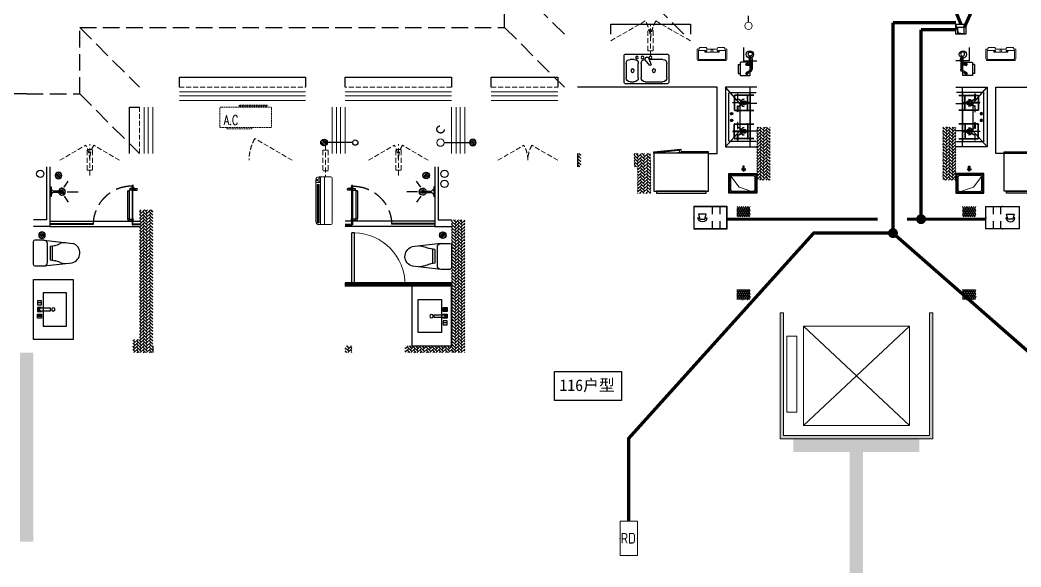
# Model space of a CAD drawing. Extents: x 2803505 to 5851001, y -1372902 to 24339.
# Drawn here: x 2872706 to 2887785, y -917803 to -909559 of the extents above; entities that cross this region are included whole.
import ezdxf
from ezdxf.enums import TextEntityAlignment as Align

# ---------------------------------------------------------------- set-up
doc = ezdxf.new("R2010")
doc.units = 0
doc.header["$LTSCALE"] = 1000
doc.header["$MEASUREMENT"] = 0
doc.linetypes.add('DASH', pattern=[0.35, 0.25, -0.1])
doc.linetypes.add('HIDDEN', pattern=[0.375, 0.25, -0.125])
doc.layers.get('0').update_dxf_attribs({"linetype": 'CONTINUOUS'})
for name, color, linetype in [('!!电气', 1, 'CONTINUOUS'), ('AH-FURNITURE', 1, 'CONTINUOUS'), ('CURTWALL', 4, 'CONTINUOUS'), ('EQUIP-安防', 3, 'CONTINUOUS'), ('IP-bath&kitchen-JOHNSON', 4, 'CONTINUOUS'), ('LVTRY', 252, 'CONTINUOUS'), ('P-bath&kitchen-JOHNSON', 4, 'CONTINUOUS'), ('VPIPE-中水', 122, 'CONTINUOUS'), ('VPIPE-凝结', 150, 'CONTINUOUS'), ('VPIPE-雨水', 4, 'DASH'), ('WIRE-安防', 4, 'CONTINUOUS'), ('WIRE-消防', 4, 'CONTINUOUS'), ('WIRE-综合布线', 5, 'DASH'), ('保温', 6, 'CONTINUOUS'), ('卫生间', 6, 'CONTINUOUS'), ('建筑-排气道', 252, 'CONTINUOUS'), ('看线', 185, 'CONTINUOUS')]:
    doc.layers.add(name, color=color, linetype=linetype)
for name, color, linetype, lineweight in [('3.5方案汇报，与郭总、侯月琴确定户型_t8$0$STAIR', 2, 'CONTINUOUS', 18), ('EQUIP-消防', 3, 'CONTINUOUS', 20), ('PUB_HATCH', 8, 'CONTINUOUS', 9), ('VPIPE-废水', 31, 'TG_F', 18), ('WINDOW', 146, 'CONTINUOUS', 20), ('填充', 251, 'CONTINUOUS', 5), ('平面-栏杆', 56, 'CONTINUOUS', 15), ('平面-看线', 252, 'CONTINUOUS', 15), ('平面-空调室内机', 176, 'CONTINUOUS', 9), ('平面-空调预留孔', 252, 'CONTINUOUS', 15), ('立面-洞口示意', 252, 'CONTINUOUS', 13)]:
    doc.layers.add(name, color=color, linetype=linetype, lineweight=lineweight)
doc.styles.add('_TCH_DIM', font='SIMPLEX', dxfattribs={"bigfont": 'GBCBIG'})
doc.styles.add('_TEL_DIM', font='SIMPLEX', dxfattribs={"width": 0.8, "height": 3.5, "bigfont": 'HZTXT'})
doc.styles.add('DIM_FONT', font='SIMPLEX', dxfattribs={"width": 0.7, "bigfont": 'GBCBIG'})
doc.styles.get("Standard").update_dxf_attribs({"font": 'gbenor.shx', "bigfont": 'gbcbig.shx'})
doc.styles.add('TG_LINETYPE', font='SIMPLEX', dxfattribs={"width": 0.8, "height": 3, "bigfont": 'HZTXT'})
doc.styles.add('黑体', font='simhei.ttf')
doc.linetypes.add('TG_F', pattern='A,2,-0.3,["F",TG_LINETYPE,S=0.1,R=0,X=-0.23,Y=-0.15],0', length=2.3)
pattern_1 = [(90, (0, 0), (-16.49778, 1e-15), [9.525, -19.05]), (210, (0, 0), (8.24889, -14.2874966), [9.525, -19.05]), (150, (6e-16, 9.525), (-8.24889, -14.2874966), [9.525, -19.05])]
pattern_2 = [(45, (0, 0), (0, 47.4157523), [100.584, -33.528]), (135, (23.708, 23.708), (3e-15, 47.4157523), [100.584, -33.528])]

# ---------------------------------------------------------------- blocks, each defined once
blk = doc.blocks.new('rrrrrrrrrrrra')
at = {"color": 8}
for p, q in [((-112, 459), (-112, 324)), ((253, 484), (-87, 484)), ((278, 324), (278, 459)), ((-112, 324), (-64, -103)), ((278, 324), (228, -116)), ((-59, 271), (224, 271)), ((-21, 232), (-34, 154)), ((191, 200), (-26, 200)), ((186, 232), (-21, 232)), ((186, 232), (199, 154))]:
    blk.add_line(p, q, dxfattribs=at)
for centre, radius, start, end in [((-87, 459), 25, 90, 180), ((253, 459), 25, 0, 90), ((-59, 324), 53.3, 180, 270), ((224, 324), 53.3, 270, 0), ((-323, 210), 294, 333.5369, 351.4828), ((488, 210), 294, 188.5172, 206.4631), ((149, -3), 224, 158.5202, 180), ((16, -3), 224, 0, 21.4798), ((84, -64), 153, 195.0773, 340.1181)]:
    blk.add_arc(centre, radius, start, end, dxfattribs=at)
blk = doc.blocks.new('A$C1E0F638F')
for points in [[(500, 435), (500, 85), (0, 85), (0, 435)], [(270, 30), (230, 30), (230, 195), (270, 195)], [(120, 0), (180, 0), (180, 60), (120, 60)], [(147, 55), (153, 55), (153, 5), (147, 5)], [(230, 30), (270, 30), (270, 10), (230, 10)], [(380, 0), (320, 0), (320, 60), (380, 60)], [(353, 55), (347, 55), (347, 5), (353, 5)]]:
    blk.add_lwpolyline(points, close=True)
blk.add_lwpolyline([(270, 60), (280, 60), (280, 0), (220, 0), (220, 60), (230, 60)])
blk.add_circle((250, 236), 26)
blk = doc.blocks.new('$lvtry$00000171')
for p, q in [((-74, 11), (-11, 74)), ((-70, -27), (27, 70)), ((-53, -53), (53, 53)), ((-27, -70), (70, 27)), ((11, -74), (74, -11))]:
    blk.add_line(p, q)
blk.add_circle((0, 0), 75)
blk.add_point((0, 0))
blk = doc.blocks.new('A$C5DCB2F21')
at = {"layer": 'IP-bath&kitchen-JOHNSON', "color": 8}
for p, q in [((74, 0), (-74, 0)), ((-10, -174), (-10, -49)), ((11, -174), (11, -49)), ((-68, -213), (-158, -275)), ((0, -261), (0, -425)), ((68, -213), (158, -275))]:
    blk.add_line(p, q, dxfattribs=at)
blk.add_lwpolyline([(74, 0), (74, -16), (-74, -16), (-74, 0)], dxfattribs=at)
for points in [[(-26, -31, -0.364142), (-38, -16, -0.020495)], [(-10, -49, 0.214893), (-26, -31, 7.649644)], [(11, -49, -0.21439), (26, -31, -7.649644)], [(26, -31, 0.364142), (38, -16, 0.020495)]]:
    blk.add_lwpolyline(points, format="xyb", dxfattribs=at)
blk.add_arc((0, -174), 10.5, 180, 0, dxfattribs=at)
for centre, major_axis, ratio, start_param, end_param in [((0, -181), (53.6, 0), 0.987577, 1.76809, 7.656688), ((0, -179), (-51, 0), 0.990052, -1.36297, 4.504563), ((0, -178), (-26.8, 0), 0.994812, -1.167677, 4.309269), ((-12, -165), (0, 1.43), 0.85, -1.570796, 4.712389), ((-12, -189), (0, 1.43), 0.85, 4.712389, 10.995574), ((12, -165), (0, 1.43), 0.85, 4.712389, 10.995574), ((12, -189), (0, 1.43), 0.85, 4.712389, 10.995574)]:
    blk.add_ellipse(centre, major_axis=major_axis, ratio=ratio, start_param=start_param, end_param=end_param, dxfattribs=at)
blk = doc.blocks.new('GDGDRGDGRD')
blk.add_hatch(color=252).paths.add_polyline_path([(491782, 524769), (491781, 524772), (491773, 524768), (491774, 524766)])
at = {"color": 252}
for p, q in [((491771, 524768), (491783, 524773)), ((491772, 524768), (491772, 524768)), ((491772, 524768), (491774, 524765)), ((491783, 524761), (491772, 524761)), ((491783, 524760), (491772, 524760)), ((491772, 524752), (491774, 524751)), ((491774, 524751), (491772, 524751)), ((491773, 524760), (491773, 524740)), ((491774, 524765), (491783, 524769)), ((491778, 524771), (491778, 524732)), ((491783, 524752), (491781, 524752)), ((491781, 524752), (491783, 524752)), ((491782, 524772), (491783, 524773)), ((491782, 524772), (491783, 524769)), ((491783, 524760), (491783, 524739))]:
    blk.add_line(p, q, dxfattribs=at)
for centre, radius, start, end in [((491784, 524755), 13.5, 155.1524, 208.9779), ((491772, 524767), 1, 111.5266, 175.7652), ((491791, 524767), 20.5, 177.9915, 196.9003), ((491772, 524767), 0.5, 112.733, 178.0542), ((491791, 524767), 19.5, 177.4658, 196.2484), ((491786, 524755), 14.6, 161.8973, 193.7147), ((491781, 524753), 9.42, 188.0154, 204.2283), ((491772, 524754), 11.7, 335.4186, 349.5177), ((491783, 524772), 0.5, 340.7609, 112.533), ((491783, 524772), 1.17, 340.0401, 112.533), ((491804, 524765), 20.6, 160.0401, 190.8473), ((491807, 524764), 24, 160.7609, 187.0487), ((491772, 524755), 13.4, 330.1502, 25.0815), ((491771, 524755), 12.4, 343.9451, 21.3478), ((491772, 524749), 0.5, 208.9779, 24.2283), ((491783, 524749), 0.5, 155.4186, 330.1502)]:
    blk.add_arc(centre, radius, start, end, dxfattribs=at)
blk.add_open_spline([(491773, 524740), (491773, 524740), (491775, 524738), (491778, 524742), (491781, 524740), (491783, 524739)], degree=3, knots=[0, 0, 0, 0, 3.066329, 6.218313, 11.124135, 11.124135, 11.124135, 11.124135])
at = {"layer": 'IP-bath&kitchen-JOHNSON', "color": 252}
for p, q in [((490533, 524228), (491883, 524228)), ((490533, 524193), (491183, 524193)), ((490533, 524183), (491183, 524183)), ((490533, 524148), (491883, 524148)), ((491183, 524183), (491183, 524193)), ((491883, 524183), (491783, 524183)), ((491783, 524173), (491783, 524183)), ((491883, 524173), (491783, 524173))]:
    blk.add_line(p, q, dxfattribs=at)
for points in [[(490533, 525048), (490533, 524148), (490283, 524148)], [(490483, 525048), (490483, 524248), (490283, 524248)]]:
    blk.add_lwpolyline(points, dxfattribs=at)
at = {"layer": 'LVTRY', "color": 252}
blk.add_lwpolyline([(490883, 522448), (490283, 522448), (490283, 523348), (490883, 523348)], close=True, dxfattribs=at)
at = {"layer": 'P-bath&kitchen-JOHNSON', "color": 252}
for p, q in [((491699, 524687), (491699, 524271)), ((491699, 524687), (491725, 524687)), ((491725, 524687), (491725, 524271)), ((491735, 524723), (491735, 524697)), ((491767, 524723), (491735, 524723)), ((491767, 524697), (491735, 524697)), ((491772, 524735), (491779, 524735)), ((491772, 524706), (491772, 524735)), ((491772, 524706), (491779, 524706)), ((491775, 524735), (491778, 524733)), ((491775, 524716), (491775, 524735)), ((491775, 524725), (491775, 524706)), ((491775, 524706), (491778, 524708)), ((491778, 524718), (491778, 524733)), ((491778, 524718), (491778, 524708)), ((491779, 524735), (491781, 524734)), ((491779, 524733), (491779, 524735)), ((491779, 524708), (491779, 524706)), ((491779, 524706), (491781, 524707)), ((491781, 524733), (491781, 524734)), ((491781, 524708), (491781, 524707)), ((491789, 524723), (491843, 524723)), ((491789, 524697), (491843, 524697)), ((491794, 524735), (491797, 524735)), ((491794, 524735), (491794, 524706)), ((491794, 524706), (491797, 524706)), ((491797, 524735), (491799, 524733)), ((491797, 524735), (491797, 524718)), ((491797, 524706), (491797, 524723)), ((491797, 524706), (491799, 524708)), ((491799, 524708), (491799, 524733)), ((491820, 524697), (491820, 524723)), ((491699, 524271), (491725, 524271)), ((491735, 524235), (491735, 524261)), ((491735, 524261), (491767, 524261)), ((491735, 524235), (491767, 524235)), ((491769, 524263), (491767, 524261)), ((491767, 524261), (491767, 524235)), ((491769, 524233), (491767, 524235)), ((491769, 524263), (491769, 524233)), ((491772, 524263), (491769, 524263)), ((491772, 524233), (491769, 524233)), ((491772, 524263), (491772, 524233)), ((491784, 524263), (491786, 524263)), ((491784, 524233), (491784, 524263)), ((491784, 524233), (491786, 524233)), ((491786, 524233), (491786, 524263)), ((491786, 524263), (491788, 524261)), ((491788, 524235), (491788, 524261))]:
    blk.add_line(p, q, dxfattribs=at)
blk.add_lwpolyline([(491783, 524173), (491783, 524760), (491773, 524760), (491773, 524173)], close=True, dxfattribs=at)
at = {"layer": 'P-bath&kitchen-JOHNSON', "color": 252, "linetype": 'DASH'}
blk.add_arc((491769, 524171), 586, 89.7967, 179.3922, dxfattribs=at)
at = {"layer": 'P-bath&kitchen-JOHNSON', "color": 252}
blk.add_arc((491835, 524710), 15.3, 304.053, 55.9616, dxfattribs=at)
for centre, major_axis, start_param, end_param in [((491735, 524687), (0, 10.4), 0, 1.570796), ((491735, 524271), (0, 35.7), 1.570796, 3.141593), ((491735, 524271), (0, 10.4), 1.570796, 3.141593)]:
    blk.add_ellipse(centre, major_axis=major_axis, ratio=1, start_param=start_param, end_param=end_param, dxfattribs=at)
at = {"layer": 'IP-bath&kitchen-JOHNSON', "color": 252, "rotation": 90.008488524447}
blk.add_blockref('A$C5DCB2F21', (490533, 524673), dxfattribs=at)
at = {"layer": 'LVTRY', "color": 252, "xscale": -0.6666666667107826, "yscale": 0.6666666667107826}
for p in [(490663, 524918), (490413, 524018)]:
    blk.add_blockref('$lvtry$00000171', p, dxfattribs=at)
at = {"layer": 'LVTRY', "color": 252, "extrusion": (0, 0, -1), "xscale": -1, "zscale": -1, "rotation": 270}
blk.add_blockref('rrrrrrrrrrrra', (-490766, 523666), dxfattribs=at)
at = {"layer": 'LVTRY', "color": 252, "xscale": -1, "rotation": 270}
blk.add_blockref('A$C1E0F638F', (490347, 522649), dxfattribs=at)
blk = doc.blocks.new('rtyg7uyhg')
at = {"layer": 'LVTRY'}
for p, q in [((193590, 45458), (193590, 45069)), ((194235, 45489), (193621, 45489)), ((193682, 45407), (193888, 45407)), ((193896, 45430), (193858, 45326)), ((193875, 45316), (193946, 45401)), ((193926, 45440), (193940, 45432)), ((194112, 45407), (194173, 45407)), ((194265, 45069), (194265, 45458)), ((193621, 45131), (193621, 45346)), ((193858, 45326), (193875, 45316)), ((194010, 45346), (194010, 45131)), ((194051, 45131), (194051, 45346)), ((194235, 45346), (194235, 45131)), ((193621, 45039), (194235, 45039)), ((193948, 45069), (193682, 45069)), ((194173, 45069), (194112, 45069))]:
    blk.add_line(p, q, dxfattribs=at)
for centre, radius in [((193866, 45438), 20.5), ((193989, 45438), 20.5), ((194071, 45438), 20.5), ((193815, 45238), 25.6), ((194137, 45238), 25.6)]:
    blk.add_circle(centre, radius, dxfattribs=at)
for centre, radius, start, end in [((193621, 45458), 30.7, 90, 180), ((193682, 45346), 61.4, 90, 180), ((193916, 45423), 20.5, 60, 159.4623), ((193930, 45414), 20.5, 320.5377, 60), ((193948, 45346), 61.4, 360, 90), ((194112, 45346), 61.4, 90, 180), ((194173, 45346), 61.4, 360, 90), ((194235, 45458), 30.7, 360, 90), ((193682, 45131), 61.4, 180, 270), ((193948, 45131), 61.4, 270, 360), ((194112, 45131), 61.4, 180, 270), ((194173, 45131), 61.4, 270, 360), ((193621, 45069), 30.7, 180, 270), ((194235, 45069), 30.7, 270, 360)]:
    blk.add_arc(centre, radius, start, end, dxfattribs=at)
at = {"layer": 'LVTRY', "style": 'DIM_FONT', "width": 0.8, "flags": 9}
for tag in ['YSIZE', 'XSIZE']:
    blk.add_attdef(tag, (193928, 45488), '', height=0.5, rotation=90, dxfattribs=at)
blk = doc.blocks.new('A$C60D053AF')
at = {"layer": 'AH-FURNITURE', "color": 8}
for p, q in [((233, -90), (128, -90)), ((233, -110), (128, -110)), ((193, -71), (328, -71)), ((193, -91), (328, -91)), ((245, -129), (245, -122)), ((265, -129), (265, -122)), ((342, -97), (370, -143)), ((356, -83), (384, -129)), ((255, -281), (255, -251)), ((255, -281), (393, -281)), ((393, -281), (393, -251))]:
    blk.add_line(p, q, dxfattribs=at)
for points in [[(170, -68, 1), (170, -94), (193, -94), (193, -68)], [(234, -251), (414, -251, 0.414214), (424, -241), (424, -111, 0.414214), (414, -101), (234, -101, 0.414214), (224, -111), (224, -241, 0.414214)], [(268, -122), (268, -107, 0.414214), (248, -87), (233, -87), (233, -113), (242, -113), (242, -122)], [(242, -152, 1), (268, -152), (268, -129), (242, -129)], [(384, -161, 1), (402, -143), (386, -127), (368, -145)]]:
    blk.add_lwpolyline(points, format="xyb", close=True, dxfattribs=at)
for centre, radius in [((100, -100), 30), ((255, -152), 15), ((255, -152), 10), ((393, -152), 15), ((393, -152), 10)]:
    blk.add_circle(centre, radius, dxfattribs=at)
for radius in [40, 20]:
    blk.add_arc((328, -111), radius, 45, 90, dxfattribs=at)
blk = doc.blocks.new('A-Kitchen-7')
at = {"layer": 'LVTRY'}
for p, q in [((-519, 780), (-7, 834)), ((-515, 756), (-519, 780)), ((-4, 811), (-515, 756)), ((515, 756), (-515, 756)), ((-515, 756), (-515, 40)), ((-486, 761), (-485, 756)), ((-29, 767), (-112, 756)), ((-29, 767), (-35, 806)), ((-7, 834), (-4, 811)), ((515, 780), (0, 780)), ((0, 756), (0, 780)), ((515, 756), (515, 780)), ((515, 40), (515, 756)), ((-515, 40), (515, 40))]:
    blk.add_line(p, q, dxfattribs=at)
blk.add_lwpolyline([(-469, 40), (-469, 0), (469, 0), (469, 40)], close=True, dxfattribs=at)
blk = doc.blocks.new('FRSDFDGDGDRGDR')
at = {"layer": '平面-空调预留孔', "color": 252}
for p, q in [((699612, 775044), (699612, 775441)), ((699619, 775448), (699746, 775448)), ((699746, 775448), (699746, 775355)), ((699720, 775342), (699720, 775143)), ((699727, 775349), (699740, 775349)), ((699727, 775136), (699740, 775136)), ((699746, 775130), (699746, 775037)), ((699746, 775037), (699619, 775037))]:
    blk.add_line(p, q, dxfattribs=at)
blk.add_lwpolyline([(699766, 775167), (699793, 775154), (699793, 775057), (699766, 775044), (699766, 775018), (699619, 775018, -0.414214), (699593, 775044), (699593, 775441, -0.414214), (699619, 775468), (699766, 775468), (699766, 775441), (699793, 775428), (699793, 775332), (699766, 775318)], format="xyb", close=True, dxfattribs=at)
for centre, radius in [((699740, 775243), 15.8), ((699740, 775332), 10.6), ((699740, 775154), 10.6)]:
    blk.add_circle(centre, radius, dxfattribs=at)
for centre, start, end in [((699619, 775441), 90, 180), ((699727, 775342), 90, 180), ((699740, 775355), 270, 360), ((699727, 775143), 180, 270), ((699740, 775130), 0, 90), ((699619, 775044), 180, 270)]:
    blk.add_arc(centre, 6.6, start, end, dxfattribs=at)
blk = doc.blocks.new('*U153')
h = blk.add_hatch(color=5)
h.set_gradient(color1=(0, 0, 255), rotation=180, tint=1)
h.paths.add_polyline_path([(0, 0), (-6.35, -6.35), (-6.35, -2.159), (-15, -2.159), (-15, 2.159), (-6.35, 2.159), (-6.35, 6.35)])
at = {"color": 0, "linetype": 'Continuous'}
blk.add_lwpolyline([(0, 0), (-6.35, -6.35), (-6.35, -2.159), (-15, -2.159), (-15, 2.159), (-6.35, 2.159), (-6.35, 6.35)], close=True, dxfattribs=at)
blk = doc.blocks.new('GDGDRGDRGRD')
at = {"layer": 'PUB_HATCH'}
blk.add_hatch(color=252, dxfattribs=at).paths.add_polyline_path([(430320, 370174), (430320, 370444), (430180, 370444), (430180, 370429), (430285, 370429), (430305, 370409), (430305, 370209), (430285, 370189), (429965, 370189), (429945, 370209), (429945, 370409), (429965, 370429), (430070, 370429), (430070, 370444), (429930, 370444), (429930, 370174)])
at = {"layer": 'LVTRY', "color": 251}
for p, q in [((430081, 371515), (429865, 371758)), ((430335, 371758), (429865, 371758)), ((429865, 371758), (429865, 370858)), ((430235, 370858), (430235, 371758)), ((430335, 371515), (430081, 371515)), ((430081, 371515), (430081, 371100)), ((429865, 370858), (430081, 371100)), ((430081, 371100), (430335, 371100)), ((429865, 370858), (430335, 370858))]:
    blk.add_line(p, q, dxfattribs=at)
at = {"layer": 'LVTRY'}
for p, q in [((429915, 370948), (429915, 371668)), ((429925, 371678), (430325, 371678)), ((429995, 371628), (429995, 371418)), ((430000, 371628), (430000, 371418)), ((430290, 371638), (430005, 371638)), ((430290, 371633), (430005, 371633)), ((430045, 371658), (430045, 371568)), ((430050, 371658), (430045, 371658)), ((430045, 371568), (430050, 371568)), ((430050, 371568), (430050, 371658)), ((430195, 371418), (430195, 371628)), ((430200, 371418), (430200, 371628)), ((430235, 371668), (430235, 370948)), ((429975, 371526), (430102, 371526)), ((429975, 371521), (429975, 371526)), ((430102, 371521), (429975, 371521)), ((430005, 371413), (430290, 371413)), ((430005, 371408), (430290, 371408)), ((430045, 371388), (430045, 371478)), ((430045, 371478), (430050, 371478)), ((430050, 371478), (430050, 371388)), ((430220, 371526), (430092, 371526)), ((430092, 371526), (430092, 371521)), ((430092, 371521), (430220, 371521)), ((430102, 371526), (430102, 371521)), ((430220, 371521), (430220, 371526)), ((430235, 371100), (430235, 371515)), ((429935, 371358), (429974, 371358)), ((429935, 371258), (429974, 371258)), ((429955, 371339), (429955, 371378)), ((429955, 371239), (429955, 371278)), ((430050, 371388), (430045, 371388)), ((430102, 371096), (429975, 371096)), ((429975, 371096), (429975, 371091)), ((429995, 370988), (429995, 371198)), ((430000, 370988), (430000, 371198)), ((430005, 371208), (430290, 371208)), ((430005, 371203), (430290, 371203)), ((430045, 371228), (430045, 371138)), ((430050, 371228), (430045, 371228)), ((430045, 371138), (430050, 371138)), ((430050, 371138), (430050, 371228)), ((430092, 371091), (430092, 371096)), ((430092, 371096), (430220, 371096)), ((430102, 371091), (430102, 371096)), ((430195, 371198), (430195, 370988)), ((430200, 371198), (430200, 370988)), ((430220, 371096), (430220, 371091)), ((429975, 371091), (430102, 371091)), ((430290, 370983), (430005, 370983)), ((430290, 370978), (430005, 370978)), ((430045, 370958), (430045, 371048)), ((430045, 371048), (430050, 371048)), ((430050, 370958), (430045, 370958)), ((430050, 371048), (430050, 370958)), ((430220, 371091), (430092, 371091)), ((430325, 370938), (429925, 370938))]:
    blk.add_line(p, q, dxfattribs=at)
at = {"layer": 'LVTRY', "color": 252}
for p, q in [((430070, 370429), (430070, 370444)), ((430180, 370429), (430180, 370444))]:
    blk.add_line(p, q, dxfattribs=at)
at = {"layer": 'LVTRY'}
blk.add_lwpolyline([(429609, 370758), (429735, 370758), (429735, 371758), (427635, 371758)], dxfattribs=at)
at = {"layer": 'LVTRY', "color": 252}
for points in [[(430335, 370159), (429915, 370159), (429915, 370459), (430335, 370459)], [(430320, 370174), (429930, 370174), (429930, 370444), (430320, 370444)], [(429965, 370429), (430285, 370429), (430305, 370409), (430305, 370209), (430285, 370189), (429965, 370189), (429945, 370209), (429945, 370409), (429965, 370429)]]:
    blk.add_lwpolyline(points, close=True, dxfattribs=at)
at = {"layer": 'LVTRY'}
for centre, radius in [((430147, 371523), 29.7), ((430147, 371523), 11.7), ((429955, 371358), 17), ((429955, 371258), 17), ((430147, 371093), 29.7), ((430147, 371093), 11.7)]:
    blk.add_circle(centre, radius, dxfattribs=at)
for centre, radius, start, end in [((429925, 371668), 10, 90, 180), ((430005, 371628), 10, 90, 180), ((430005, 371628), 5, 90, 180), ((430047, 371523), 56.7, 2.2742, 87.7258), ((430047, 371523), 52.2, 2.4704, 87.5296), ((430147, 371523), 56.7, 92.2742, 177.7258), ((430147, 371523), 52.2, 92.4704, 177.5296), ((430190, 371628), 10, 0, 90), ((430190, 371628), 5, 0, 90), ((430225, 371668), 10, 0, 90), ((430005, 371418), 10, 180, 270), ((430005, 371418), 5, 180, 270), ((430047, 371523), 56.7, 272.2742, 357.7258), ((430047, 371523), 52.2, 272.4704, 357.5296), ((430147, 371523), 56.7, 182.2742, 267.7258), ((430147, 371523), 52.2, 182.4704, 267.5296), ((430190, 371418), 5, 270, 0), ((430190, 371418), 10, 270, 0), ((430005, 371198), 10, 90, 180), ((430005, 371198), 5, 90, 180), ((430047, 371093), 56.7, 2.2742, 87.7258), ((430047, 371093), 52.2, 2.4704, 87.5296), ((430147, 371093), 56.7, 92.2742, 177.7258), ((430147, 371093), 52.2, 92.4704, 177.5296), ((430190, 371198), 10, 0, 90), ((430190, 371198), 5, 0, 90), ((429925, 370948), 10, 180, 270), ((430005, 370988), 10, 180, 270), ((430005, 370988), 5, 180, 270), ((430047, 371093), 56.7, 272.2742, 357.7258), ((430047, 371093), 52.2, 272.4704, 357.5296), ((430147, 371093), 56.7, 182.2742, 267.7258), ((430147, 371093), 52.2, 182.4704, 267.5296), ((430190, 370988), 5, 270, 0), ((430190, 370988), 10, 270, 0), ((430225, 370948), 10, 270, 0)]:
    blk.add_arc(centre, radius, start, end, dxfattribs=at)
at = {"layer": '立面-洞口示意', "color": 252}
blk.add_lwpolyline([(430335, 370159), (430071, 370253), (429915, 370459)], dxfattribs=at)
at = {"xscale": -1, "rotation": 270}
blk.add_blockref('FRSDFDGDGDRGDR', (-345583, -327434), dxfattribs=at)
at = {"xscale": -1}
blk.add_blockref('rtyg7uyhg', (622600, 326770), dxfattribs=at)
at = {"rotation": 270}
blk.add_blockref('A$C60D053AF', (430335, 372358), dxfattribs=at)
at = {"layer": 'LVTRY', "color": 1, "extrusion": (0, 0, -1), "xscale": -0.7999999999883585, "yscale": 0.7999999999883585, "zscale": -0.7999999999883585}
blk.add_blockref('A-Kitchen-7', (-429197, 370159), dxfattribs=at)
at = {"layer": '建筑-排气道', "xscale": -5, "yscale": 5, "zscale": 5, "rotation": 90}
blk.add_blockref('*U153', (430135, 370491), dxfattribs=at)
blk = doc.blocks.new('GDFGDGRD')
at = {"layer": '保温', "linetype": 'ByBlock', "ltscale": 10}
h = blk.add_hatch(dxfattribs=at)
h.set_pattern_fill('AR-HBONE', color=251, scale=55)
h.set_pattern_definition(pattern_2)
h.paths.add_polyline_path([(431617, 372624), (431817, 372624), (431817, 373424), (431617, 373424)])
h = blk.add_hatch(dxfattribs=at)
h.set_pattern_fill('AR-HBONE', color=251, scale=55)
h.set_pattern_definition(pattern_2)
h.paths.add_polyline_path([(434617, 372624), (434417, 372624), (434416, 373424), (434616, 373424)])
h = blk.add_hatch(dxfattribs=at)
h.set_pattern_fill('AR-HBONE', color=251, scale=55)
h.set_pattern_definition(pattern_2)
h.paths.add_polyline_path([(436215, 372424), (436217, 373024), (436417, 373024), (436415, 372424)])
h = blk.add_hatch(dxfattribs=at)
h.set_pattern_fill('AR-HBONE', color=251, scale=55)
h.set_pattern_definition(pattern_2)
h.paths.add_polyline_path([(436417, 372824), (436417, 373024), (436467, 373024), (436467, 372824)])
h = blk.add_hatch(dxfattribs=at)
h.set_pattern_fill('AR-HBONE', color=251, scale=55)
h.set_pattern_definition(pattern_2)
h.paths.add_polyline_path([(437267, 372824), (437267, 373024), (437317, 373024), (437317, 372824)])
at = {"layer": '保温', "linetype": 'Continuous', "ltscale": 10}
h = blk.add_hatch(dxfattribs=at)
h.set_pattern_fill('HEX', color=251, scale=10, angle=90, style=0)
h.set_pattern_definition(pattern_1)
h.paths.add_polyline_path([(431317, 372074), (431517, 372074), (431517, 372224), (431317, 372224)])
h = blk.add_hatch(dxfattribs=at)
h.set_pattern_fill('HEX', color=251, scale=10, angle=90, style=0)
h.set_pattern_definition(pattern_1)
h.paths.add_polyline_path([(434917, 372074), (434717, 372074), (434716, 372224), (434916, 372224)])
at = {"layer": '保温', "linetype": 'ByBlock', "ltscale": 10}
h = blk.add_hatch(dxfattribs=at)
h.set_pattern_fill('AR-HBONE', color=251, scale=55)
h.set_pattern_definition(pattern_2)
h.paths.add_polyline_path([(443716, 370024), (443716, 372174), (443916, 372174), (443916, 370024)])
h = blk.add_hatch(dxfattribs=at)
h.set_pattern_fill('AR-HBONE', color=251, scale=55)
h.set_pattern_definition(pattern_2)
h.paths.add_polyline_path([(439017, 370024), (439017, 372024), (439217, 372024), (439217, 370024)])
at = {"layer": '保温', "linetype": 'Continuous', "ltscale": 10}
h = blk.add_hatch(dxfattribs=at)
h.set_pattern_fill('HEX', color=251, scale=10, angle=90, style=0)
h.set_pattern_definition(pattern_1)
h.paths.add_polyline_path([(431317, 370824), (431517, 370824), (431517, 370974), (431317, 370974)])
h = blk.add_hatch(dxfattribs=at)
h.set_pattern_fill('HEX', color=251, scale=10, angle=90, style=0)
h.set_pattern_definition(pattern_1)
h.paths.add_polyline_path([(434917, 370824), (434717, 370824), (434716, 370974), (434916, 370974)])
at = {"layer": '保温', "linetype": 'ByBlock', "ltscale": 10}
h = blk.add_hatch(dxfattribs=at)
h.set_pattern_fill('AR-HBONE', color=251, scale=55)
h.set_pattern_definition(pattern_2)
h.paths.add_polyline_path([(443916, 370024), (443916, 370224), (444016, 370224), (444016, 370024)])
h = blk.add_hatch(dxfattribs=at)
h.set_pattern_fill('AR-HBONE', color=251, scale=55)
h.set_pattern_definition(pattern_2)
h.paths.add_polyline_path([(439217, 370024), (439217, 370124), (439917, 370124), (439917, 370024)])
h = blk.add_hatch(dxfattribs=at)
h.set_pattern_fill('AR-HBONE', color=251, scale=55)
h.set_pattern_definition(pattern_2)
h.paths.add_polyline_path([(440717, 370024), (440717, 370124), (440817, 370124), (440817, 370024)])
at = {"layer": '保温', "linetype": 'Continuous', "ltscale": 10}
h = blk.add_hatch(dxfattribs=at)
h.set_pattern_fill('HEX', color=251, scale=10, angle=90, style=0)
h.set_pattern_definition([(90, (-70765.891, -151624.736), (-16.49778, 1e-15), [9.525, -19.05]), (210, (-70765.891, -151624.736), (8.24889, -14.2874966), [9.525, -19.05]), (150, (-70765.891, -151615.211), (-8.24889, -14.2874966), [9.525, -19.05])])
h.paths.add_polyline_path([(434067, 368524), (434067, 368724), (432167, 368724), (432167, 368524)])
h = blk.add_hatch(dxfattribs=at)
h.set_pattern_fill('HEX', color=251, scale=10, angle=90, style=0)
h.set_pattern_definition([(90, (-70765.891, -152124.736), (-16.49778, 1e-15), [9.525, -19.05]), (210, (-70765.891, -152124.736), (8.24889, -14.2874966), [9.525, -19.05]), (150, (-70765.891, -152115.211), (-8.24889, -14.2874966), [9.525, -19.05])])
h.paths.add_polyline_path([(433017, 363924), (433217, 363924), (433217, 368524), (433017, 368524)])
at = {"layer": '保温', "color": 251, "linetype": 'ByBlock', "ltscale": 10}
for p, q in [((437317, 373024), (437317, 372824)), ((443716, 370124), (443716, 370024))]:
    blk.add_line(p, q, dxfattribs=at)
blk = doc.blocks.new('A$C001338C2')
at = {"color": 8}
for p, q in [((0, 249), (0, 22)), ((845, 304), (55, 304)), ((109, 215), (109, 304)), ((900, 22), (900, 249)), ((22, 0), (878, 0))]:
    blk.add_line(p, q, dxfattribs=at)
at = {"color": 8, "lineweight": 5}
for p, q in [((900, 215), (0, 215)), ((865, 279), (144, 279)), ((144, 279), (144, 266)), ((387, 279), (144, 279)), ((144, 279), (144, 253)), ((144, 266), (865, 266)), ((144, 240), (144, 253)), ((144, 253), (865, 253)), ((865, 240), (144, 240)), ((387, 240), (387, 279)), ((622, 240), (387, 240)), ((865, 279), (622, 279)), ((622, 279), (622, 240)), ((865, 253), (865, 279)), ((865, 266), (865, 240)), ((900, 143), (0, 143))]:
    blk.add_line(p, q, dxfattribs=at)
at = {"color": 8}
for points in [[(89, 226), (22, 226, -0.414214), (17, 232), (17, 243, -0.414214), (22, 249), (89, 249, -0.414214), (95, 243), (95, 232, -0.414214)], [(73, 275), (57, 275, -0.414214), (51, 281), (51, 283, -0.414214), (57, 289), (73, 289, -0.414214), (79, 283), (79, 281, -0.414214)]]:
    blk.add_lwpolyline(points, format="xyb", close=True, dxfattribs=at)
for centre, radius, start, end in [((55, 249), 55, 90, 180), ((845, 249), 55, 360, 90), ((22, 22), 22, 180, 270), ((878, 22), 22, 270, 360)]:
    blk.add_arc(centre, radius, start, end, dxfattribs=at)
blk = doc.blocks.new('dongkong')
at = {"layer": '平面-空调预留孔', "color": 8, "linetype": 'HIDDEN', "ltscale": 0.3}
for p, q in [((-603836, 210821), (-603836, 210511)), ((-603836, 210821), (-603756, 210821)), ((-603796, 210900), (-603796, 210431)), ((-603756, 210821), (-603756, 210511))]:
    blk.add_line(p, q, dxfattribs=at)
blk.add_lwpolyline([(-603756, 210511), (-603836, 210511)], dxfattribs=at)
blk = doc.blocks.new('DSGDFGF')
blk.add_hatch(color=252).paths.add_polyline_path([(677792, 343576), (677791, 343579), (677783, 343575), (677784, 343572)])
at = {"color": 252}
for p, q in [((677781, 343575), (677793, 343580)), ((677782, 343575), (677782, 343575)), ((677782, 343575), (677784, 343572)), ((677793, 343568), (677782, 343568)), ((677793, 343567), (677782, 343567)), ((677782, 343567), (677782, 343547)), ((677782, 343559), (677784, 343558)), ((677784, 343558), (677782, 343558)), ((677784, 343572), (677793, 343576)), ((677787, 343578), (677787, 343539)), ((677791, 343579), (677793, 343580)), ((677791, 343579), (677793, 343576)), ((677793, 343559), (677791, 343558)), ((677791, 343558), (677793, 343558)), ((677792, 343567), (677792, 343545)), ((676415, 342776), (676373, 342818)), ((676441, 342779), (676376, 342844)), ((676458, 342790), (676387, 342861)), ((676469, 342807), (676404, 342872)), ((676472, 342832), (676429, 342875)), ((677752, 342860), (677792, 342860)), ((677752, 342080), (677752, 342860)), ((677792, 342080), (677792, 342860)), ((676292, 342675), (676292, 342335)), ((676452, 342700), (676317, 342700)), ((676452, 342700), (676892, 342650)), ((676505, 342363), (676505, 342647)), ((676544, 342608), (676622, 342622)), ((676544, 342608), (676544, 342402)), ((676576, 342614), (676576, 342396)), ((676317, 342310), (676452, 342310)), ((676452, 342310), (676879, 342359)), ((676544, 342402), (676622, 342388)), ((677792, 342080), (677752, 342080))]:
    blk.add_line(p, q, dxfattribs=at)
for points in [[(676792, 341855), (676442, 341855), (676442, 341356), (676792, 341356)], [(676357, 341735), (676357, 341675), (676417, 341675), (676417, 341735)], [(676412, 341708), (676412, 341702), (676362, 341702), (676362, 341708)], [(676387, 341585), (676387, 341625), (676367, 341625), (676367, 341585)], [(676387, 341625), (676387, 341585), (676552, 341585), (676552, 341625)], [(676357, 341475), (676357, 341535), (676417, 341535), (676417, 341475)], [(676412, 341502), (676412, 341508), (676362, 341508), (676362, 341502)]]:
    blk.add_lwpolyline(points, close=True, dxfattribs=at)
blk.add_lwpolyline([(676417, 341625), (676417, 341635), (676357, 341635), (676357, 341575), (676417, 341575), (676417, 341585)], dxfattribs=at)
blk.add_circle((676593, 341605), 26, dxfattribs=at)
for centre, radius, start, end in [((677781, 343574), 1, 111.5266, 175.7652), ((677801, 343574), 20.5, 177.9915, 196.9003), ((677793, 343562), 13.5, 155.1524, 208.9779), ((677782, 343574), 0.5, 112.733, 178.0542), ((677801, 343574), 19.5, 177.4658, 196.2484), ((677796, 343562), 14.6, 161.8973, 193.7147), ((677791, 343560), 9.42, 188.0154, 204.2283), ((677782, 343556), 0.5, 208.9779, 24.2283), ((677816, 343571), 24, 160.7609, 187.0487), ((677781, 343561), 11.7, 335.4186, 349.5177), ((677792, 343555), 0.5, 155.4186, 330.1502), ((677793, 343579), 0.5, 340.7609, 112.533), ((677793, 343579), 1.17, 340.0401, 112.533), ((677814, 343571), 20.6, 160.0401, 190.8473), ((677781, 343562), 13.4, 330.1502, 25.0815), ((677781, 343562), 12.4, 343.9451, 21.3478), ((676317, 342675), 25, 90, 180), ((676452, 342647), 53.3, 0, 90), ((676566, 342910), 294, 278.5172, 296.4631), ((676779, 342439), 224, 90, 111.4798), ((676840, 342506), 153, 285.0773, 70.1181), ((676317, 342335), 25, 180, 270), ((676452, 342363), 53.3, 270, 0), ((676566, 342100), 294, 63.5369, 81.4828), ((676779, 342572), 224, 248.5202, 270)]:
    blk.add_arc(centre, radius, start, end, dxfattribs=at)
at = {"color": 252, "lineweight": 13}
blk.add_arc((677772, 342080), 780, 91.4693, 180, dxfattribs=at)
at = {"color": 252, "extrusion": (0, 0, -1)}
blk.add_ellipse((676422, 342825), major_axis=(-35.4, 35.4), ratio=1, start_param=5.497787, end_param=11.780972, dxfattribs=at)
at = {"color": 252}
blk.add_open_spline([(677782, 343547), (677783, 343546), (677785, 343545), (677788, 343549), (677791, 343547), (677792, 343545)], degree=3, knots=[0, 0, 0, 0, 3.066329, 6.218313, 11.124135, 11.124135, 11.124135, 11.124135], dxfattribs=at)
blk.add_point((676422, 342825), dxfattribs=at)
at = {"layer": 'CURTWALL', "color": 252}
for p, q in [((676292, 342105), (677892, 342105)), ((676292, 342105), (676292, 342055)), ((676292, 342089), (677892, 342089)), ((676292, 342072), (677892, 342072)), ((676292, 342055), (677892, 342055)), ((677892, 342105), (677892, 342055))]:
    blk.add_line(p, q, dxfattribs=at)
at = {"layer": 'IP-bath&kitchen-JOHNSON', "color": 252}
for p, q in [((676492, 343855), (676492, 343055)), ((676542, 343855), (676542, 342955)), ((676542, 343554), (676542, 343407)), ((676755, 343549), (676817, 343638)), ((676716, 343491), (676592, 343491)), ((676716, 343470), (676592, 343470)), ((676756, 343412), (676817, 343323)), ((676804, 343480), (676967, 343480)), ((676492, 343055), (676292, 343055)), ((676542, 342955), (676292, 342955)), ((676542, 343035), (677892, 343035)), ((676542, 343000), (677192, 343000)), ((676542, 342990), (677192, 342990)), ((676542, 342955), (677892, 342955)), ((677192, 342990), (677192, 343000)), ((677892, 342990), (677792, 342990)), ((677792, 342980), (677792, 342990)), ((677892, 342980), (677792, 342980))]:
    blk.add_line(p, q, dxfattribs=at)
blk.add_lwpolyline([(676542, 343554), (676558, 343554), (676558, 343407), (676542, 343407)], dxfattribs=at)
for points in [[(676573, 343507, 0.364142), (676558, 343518, 0.020495)], [(676592, 343491, -0.21439), (676573, 343507, -7.649644)], [(676573, 343454, -0.364142), (676558, 343443, -0.020495)], [(676592, 343470, 0.214893), (676573, 343454, 7.649644)]]:
    blk.add_lwpolyline(points, format="xyb", dxfattribs=at)
blk.add_arc((676716, 343480), 10.5, 270.0085, 90.0085, dxfattribs=at)
for centre, major_axis, ratio, start_param, end_param in [((676724, 343480), (0, 53.6), 0.987577, 1.76809, 7.656688), ((676721, 343480), (0, -51), 0.990052, -1.36297, 4.504563), ((676720, 343480), (0, -26.8), 0.994812, -1.167677, 4.309269), ((676707, 343493), (-1.43, 0), 0.85, 4.712389, 10.995574), ((676707, 343468), (-1.43, 0), 0.85, -1.570796, 4.712389), ((676732, 343493), (-1.43, 0), 0.85, 4.712389, 10.995574), ((676732, 343468), (-1.43, 0), 0.85, 4.712389, 10.995574)]:
    blk.add_ellipse(centre, major_axis=major_axis, ratio=ratio, start_param=start_param, end_param=end_param, dxfattribs=at)
at = {"layer": 'LVTRY', "color": 252}
for p, q in [((676292, 341155), (676292, 342055)), ((676292, 342055), (676892, 342055)), ((676892, 342055), (676892, 341155)), ((676892, 341155), (676292, 341155))]:
    blk.add_line(p, q, dxfattribs=at)
at = {"layer": 'P-bath&kitchen-JOHNSON', "color": 252}
for p, q in [((677745, 343529), (677745, 343504)), ((677777, 343529), (677745, 343529)), ((677777, 343504), (677745, 343504)), ((677792, 343567), (677782, 343567)), ((677782, 343567), (677782, 342980)), ((677782, 343542), (677789, 343542)), ((677782, 343512), (677782, 343542)), ((677782, 343512), (677789, 343512)), ((677785, 343542), (677787, 343540)), ((677785, 343523), (677785, 343542)), ((677785, 343531), (677785, 343512)), ((677785, 343512), (677787, 343515)), ((677787, 343525), (677787, 343540)), ((677787, 343525), (677787, 343515)), ((677789, 343542), (677790, 343541)), ((677789, 343540), (677789, 343542)), ((677789, 343515), (677789, 343512)), ((677789, 343512), (677790, 343514)), ((677790, 343540), (677790, 343541)), ((677790, 343515), (677790, 343514)), ((677792, 342980), (677792, 343567)), ((677799, 343529), (677853, 343529)), ((677799, 343504), (677853, 343504)), ((677804, 343542), (677807, 343542)), ((677804, 343542), (677804, 343512)), ((677804, 343512), (677807, 343512)), ((677807, 343542), (677809, 343540)), ((677807, 343542), (677807, 343525)), ((677807, 343512), (677807, 343530)), ((677807, 343512), (677809, 343515)), ((677809, 343515), (677809, 343540)), ((677830, 343504), (677830, 343529)), ((677709, 343494), (677709, 343078)), ((677709, 343494), (677735, 343494)), ((677735, 343494), (677735, 343078)), ((677709, 343078), (677735, 343078)), ((677745, 343042), (677745, 343068)), ((677745, 343068), (677777, 343068)), ((677779, 343070), (677777, 343068)), ((677777, 343068), (677777, 343042)), ((677779, 343070), (677779, 343040)), ((677782, 343070), (677779, 343070)), ((677782, 343070), (677782, 343040)), ((677793, 343070), (677796, 343070)), ((677793, 343040), (677793, 343070)), ((677796, 343040), (677796, 343070)), ((677796, 343070), (677798, 343068)), ((677798, 343042), (677798, 343068)), ((677745, 343042), (677777, 343042)), ((677779, 343040), (677777, 343042)), ((677782, 343040), (677779, 343040)), ((677782, 342980), (677792, 342980)), ((677793, 343040), (677796, 343040))]:
    blk.add_line(p, q, dxfattribs=at)
at = {"layer": 'P-bath&kitchen-JOHNSON', "color": 252, "linetype": 'DASH'}
blk.add_arc((677779, 342978), 586, 89.7967, 179.3922, dxfattribs=at)
at = {"layer": 'P-bath&kitchen-JOHNSON', "color": 252}
blk.add_arc((677845, 343517), 15.3, 304.053, 55.9616, dxfattribs=at)
for centre, major_axis, start_param, end_param in [((677745, 343494), (0, 10.4), 0, 1.570796), ((677745, 343078), (0, 35.7), 1.570796, 3.141593), ((677745, 343078), (0, 10.4), 1.570796, 3.141593)]:
    blk.add_ellipse(centre, major_axis=major_axis, ratio=1, start_param=start_param, end_param=end_param, dxfattribs=at)
at = {"layer": 'LVTRY', "color": 252, "xscale": -0.6666666667107826, "yscale": 0.6666666667107826}
blk.add_blockref('$lvtry$00000171', (676672, 343725), dxfattribs=at)
blk = doc.blocks.new('A$C718F517F')
at = {"layer": '保温', "linetype": 'Continuous', "ltscale": 10}
h = blk.add_hatch(dxfattribs=at)
h.set_pattern_fill('HEX', color=251, scale=10, angle=90, style=0)
h.set_pattern_definition([(90, (-503782.455, -514000.21), (-16.49778, 1e-15), [9.525, -19.05]), (210, (-503782.455, -514000.21), (8.24889, -14.2874966), [9.525, -19.05]), (150, (-503782.455, -513990.684), (-8.24889, -14.2874966), [9.525, -19.05])])
h.paths.add_polyline_path([(0, 2048), (200, 2048), (200, 4900), (0, 4900)])
h = blk.add_hatch(dxfattribs=at)
h.set_pattern_fill('HEX', color=251, scale=10, angle=90, style=0)
h.set_pattern_definition([(90, (-503782.47, -516048.461), (-16.49778, 1e-15), [9.525, -19.05]), (210, (-503782.47, -516048.461), (8.24889, -14.2874966), [9.525, -19.05]), (150, (-503782.47, -516038.936), (-8.24889, -14.2874966), [9.525, -19.05])])
h.paths.add_polyline_path([(0, 0), (200, 0), (200, 398), (0, 398)])
at = {"layer": '保温', "color": 251, "linetype": 'ByBlock', "ltscale": 10}
blk.add_line((0, 0), (200, 0), dxfattribs=at)
blk = doc.blocks.new('A$C148B7D8E')
at = {"layer": '卫生间', "color": 252, "linetype": 'DASH'}
for p, q in [((15200, 9900), (16100, 10800)), ((17000, 9900), (17900, 10800)), ((17900, 10000), (17000, 9100)), ((24300, 10000), (23400, 9100)), ((24300, 9000), (23400, 8100))]:
    blk.add_line(p, q, dxfattribs=at)
blk.add_lwpolyline([(25100, 9000), (24300, 9000), (24300, 10000), (17900, 10000), (17900, 10800), (16100, 10800), (16100, 12200)], dxfattribs=at)
blk = doc.blocks.new('rtyryrtyeeretee')
at = {"layer": '平面-空调预留孔', "color": 252, "linetype": 'DASH', "ltscale": 0.1}
for p, q in [((669749, 343882), (669749, 343872)), ((669759, 343862), (670112, 343862)), ((670122, 343872), (670122, 343882))]:
    blk.add_line(p, q, dxfattribs=at)
blk.add_lwpolyline([(670402, 343882), (669662, 343882, -0.414214), (669642, 343902), (669642, 344172, -0.414214), (669662, 344192), (670402, 344192, -0.414214), (670422, 344172), (670422, 343902, -0.414214)], format="xyb", close=True, dxfattribs=at)
blk.add_lwpolyline([(670353, 344221), (669933, 344221), (669933, 344206), (670353, 344206)], close=True, dxfattribs=at)
for centre, start, end in [((669759, 343872), 180, 270), ((670112, 343872), 270, 0)]:
    blk.add_arc(centre, 10, start, end, dxfattribs=at)
at = {"layer": '平面-空调预留孔', "color": 252, "linetype": 'DASH', "ltscale": 0.1, "style": '_TCH_DIM', "width": 0.705882}
blk.add_text('A.C', height=146.9, dxfattribs=at).set_placement((669701, 343922))
blk = doc.blocks.new('A$C66B635E3')
at = {"layer": '填充'}
h = blk.add_hatch(dxfattribs=at)
h.set_pattern_fill('隔热材料02', color=252, scale=100, style=0)
h.set_pattern_definition([(0, (-1161708.397, -603838.63), (0, 50), []), (0, (-1161708.397, -603821.964), (0, 50), []), (270, (-1161664.656, -603813.333), (50, -9e-15), [5.01775, -44.98225]), (270, (-1161702.115, -603813.333), (50, -9e-15), [5.01775, -44.98225]), (90, (-1161676.603, -603847.26), (-50, 3e-15), [5.01775, -44.98225]), (90, (-1161690.17, -603847.26), (-50, 3e-15), [5.01775, -44.98225]), (180, (-1161658.373, -603855.3), (-6e-15, -50), [50.02425, 0.02425]), (135, (-1161672.33, -603852.79), (3e-15, 49.99987405), [4.268, -66.44275]), (116.56505, (-1161625.348, -603849.77), (0.00011283, 49.99993342), [2.805, -108.9985]), (116.56505, (-1161675.348, -603849.77), (0.00011283, 49.99993342), [2.805, -108.9985]), (153.43495, (-1161617.313, -603855.298), (-0.0001128, 49.9999334), [5.61, -106.1935]), (153.43495, (-1161667.313, -603855.298), (-0.0001128, 49.9999334), [5.61, -106.1935]), (63.43495, (-1161626.603, -603842.244), (-0.00011283, 49.99993342), [26.714, -85.0895]), (63.43495, (-1161676.603, -603842.244), (-0.00011283, 49.99993342), [26.714, -85.0895]), (116.56505, (-1161614.656, -603813.333), (0.00011283, 49.99993342), [2.805, -108.9985]), (116.56505, (-1161664.656, -603813.333), (0.00011283, 49.99993342), [2.805, -108.9985]), (135, (-1161665.91, -603810.824), (3e-15, 49.99987405), [4.268, -66.44275]), (153.43495, (-1161618.93, -603807.806), (-0.0001128, 49.9999334), [5.61, -106.1935]), (153.43495, (-1161668.93, -603807.806), (-0.0001128, 49.9999334), [5.61, -106.1935]), (45, (-1161700.86, -603810.824), (0, 49.99987405), [4.268, -66.44275]), (63.43495, (-1161652.115, -603813.333), (-0.00011283, 49.99993342), [2.805, -108.9985]), (63.43495, (-1161702.115, -603813.333), (-0.00011283, 49.99993342), [2.805, -108.9985]), (26.56505, (-1161647.842, -603807.806), (0.0001128, 49.9999334), [5.61, -106.1935]), (26.56505, (-1161697.842, -603807.806), (0.0001128, 49.9999334), [5.61, -106.1935]), (116.56505, (-1161640.168, -603842.244), (0.00011283, 49.99993342), [26.714, -85.0895]), (116.56505, (-1161690.168, -603842.244), (0.00011283, 49.99993342), [26.714, -85.0895]), (45, (-1161694.44, -603852.79), (0, 49.99987405), [4.268, -66.44275]), (63.43495, (-1161641.422, -603849.77), (-0.00011283, 49.99993342), [2.805, -108.9985]), (63.43495, (-1161691.422, -603849.77), (-0.00011283, 49.99993342), [2.805, -108.9985]), (26.56505, (-1161649.46, -603855.298), (0.0001128, 49.9999334), [5.61, -106.1935]), (26.56505, (-1161699.46, -603855.298), (0.0001128, 49.9999334), [5.61, -106.1935])])
h.paths.add_polyline_path([(36400, 6800), (36350, 6800), (36350, 4900), (38650, 4900), (38650, 6800), (38600, 6800), (38600, 4950), (36400, 4950)])
at = {"color": 252}
blk.add_lwpolyline([(32953, 5913), (33959, 5913), (33959, 5477), (32953, 5477)], close=True, dxfattribs=at)
at = {"layer": '3.5方案汇报，与郭总、侯月琴确定户型_t8$0$STAIR', "color": 252}
for p, q in [((36702, 6600), (38302, 5100)), ((38302, 6600), (36702, 5100))]:
    blk.add_line(p, q, dxfattribs=at)
for points in [[(38302, 5100), (38302, 6600), (36702, 6600), (36702, 5100)], [(36602, 5300), (36602, 6450), (36452, 6450), (36452, 5300)]]:
    blk.add_lwpolyline(points, close=True, dxfattribs=at)
at = {"layer": 'IP-bath&kitchen-JOHNSON', "color": 252}
for points in [[(35800, 10800), (35800, 10600), (36000, 10600)], [(39200, 10800), (39200, 10600), (39000, 10600)]]:
    blk.add_lwpolyline(points, dxfattribs=at)
at = {"layer": 'VPIPE-中水', "color": 252, "linetype": 'Continuous'}
for centre in [(35895, 10695), (39105, 10695), (25205, 8895), (31295, 8895), (31295, 8745)]:
    blk.add_circle(centre, 55, dxfattribs=at)
at = {"layer": 'VPIPE-凝结', "color": 252}
blk.add_line((35875, 11180), (35875, 11278), dxfattribs=at)
at = {"layer": 'VPIPE-凝结', "color": 252, "ltscale": 0.1}
for p, q in [((29910, 9366), (29530, 9366)), ((31290, 9366), (31670, 9366))]:
    blk.add_line(p, q, dxfattribs=at)
at = {"layer": 'VPIPE-凝结', "color": 252}
blk.add_circle((29950, 9366), 40, dxfattribs=at)
at = {"layer": 'VPIPE-废水', "color": 252}
for centre in [(35875, 11125), (31235, 9365)]:
    blk.add_circle(centre, 55, dxfattribs=at)
at = {"layer": 'VPIPE-雨水', "color": 252}
blk.add_circle((31235, 9565), 55, dxfattribs=at)
at = {"layer": 'WINDOW', "color": 252, "linetype": 'DASH', "ltscale": 0.3}
for points in [[(33800, 10900), (34320, 11200, -0.131652), (34400, 10900)], [(34998, 10900), (34479, 11200, 0.131652), (34398, 10900)], [(29000, 9100), (28437, 9425, 0.131485), (28350, 9100)], [(25500, 9100), (25890, 9325, -0.131605), (25950, 9100)], [(26400, 9100), (26010, 9325, 0.131605), (25950, 9100)], [(30150, 9100), (30540, 9325, -0.131605), (30600, 9100)], [(31050, 9100), (30660, 9325, 0.131605), (30600, 9100)], [(32100, 9100), (32490, 9325, -0.131605), (32550, 9100)], [(33000, 9100), (32610, 9325, 0.131605), (32550, 9100)]]:
    blk.add_lwpolyline(points, format="xyb", dxfattribs=at)
at = {"layer": '填充', "color": 252}
blk.add_lwpolyline([(36400, 6800), (36350, 6800), (36350, 4900), (38650, 4900), (38650, 6800), (38600, 6800), (38600, 4950), (36400, 4950)], close=True, dxfattribs=at)
at = {"layer": '平面-栏杆', "color": 252}
for points in [[(29200, 10130), (27300, 10130)], [(31400, 10130), (29800, 10130)], [(33000, 10130), (32000, 10130)], [(29200, 10070), (27300, 10070)], [(31400, 10070), (29800, 10070)], [(33000, 10070), (32000, 10070)], [(26770, 9900), (26770, 9200)], [(26830, 9900), (26830, 9200)], [(29670, 9900), (29670, 9200)], [(29730, 9900), (29730, 9200)], [(31470, 9900), (31470, 9200)], [(31530, 9900), (31530, 9200)]]:
    blk.add_lwpolyline(points, dxfattribs=at)
at = {"layer": '平面-看线', "color": 252, "linetype": 'DASH', "ltscale": 0.3}
blk.add_line((26700, 9200), (26700, 9900), dxfattribs=at)
at = {"layer": '平面-看线', "color": 252}
for p, q in [((29600, 9200), (29600, 9900)), ((31400, 9200), (31400, 9900))]:
    blk.add_line(p, q, dxfattribs=at)
at = {"layer": '平面-看线', "color": 252, "linetype": 'DASH', "ltscale": 0.3}
for points in [[(27300, 10200), (29200, 10200)], [(31400, 10200), (29800, 10200)], [(32000, 10200), (33000, 10200)]]:
    blk.add_lwpolyline(points, dxfattribs=at)
at = {"layer": '平面-看线', "color": 252}
for points in [[(27300, 10000), (29200, 10000)], [(31400, 10000), (29800, 10000)], [(33000, 10000), (32000, 10000)], [(26900, 9900), (26900, 9200)], [(29800, 9900), (29800, 9200)], [(31600, 9900), (31600, 9200)]]:
    blk.add_lwpolyline(points, dxfattribs=at)
at = {"layer": '看线', "color": 252, "ltscale": 0.5}
for points in [[(33800, 11000), (33800, 11150), (35000, 11150), (35000, 11000)], [(27300, 10200), (27300, 10350), (29200, 10350), (29200, 10200)], [(29800, 10200), (29800, 10350), (31400, 10350), (31400, 10200)], [(32000, 10200), (32000, 10350), (33000, 10350), (33000, 10200)], [(26550, 9200), (26550, 9900), (26700, 9900)]]:
    blk.add_lwpolyline(points, dxfattribs=at)
at = {"color": 252}
for name, p in [('A$C148B7D8E', (-100, 1100)), ('GDGDRGDRGRD', (-394335, -361558)), ('rtyryrtyeeretee', (-641732, -334291)), ('GDGDRGDGRD', (-465182, -516048)), ('A$C718F517F', (24900, 1300))]:
    blk.add_blockref(name, p, dxfattribs=at)
at = {"color": 252, "xscale": -1}
for name, p in [('A$C148B7D8E', (50100, 1100)), ('GDGDRGDRGRD', (469335, -361558)), ('GDFGDGRD', (470617, -363824)), ('DSGDFGF', (707692, -334855))]:
    blk.add_blockref(name, p, dxfattribs=at)
at = {"layer": 'LVTRY', "color": 252, "yscale": 0.6666666667107825}
for p, xscale, rotation in [((29480, 9366), 0.6666666667107825, 269.9999999939778), ((31720, 9366), -0.6666666667107825, 90.00000000602213)]:
    blk.add_blockref('$lvtry$00000171', p, dxfattribs=dict(at, xscale=xscale, rotation=rotation))
at = {"layer": '平面-空调室内机', "color": 252, "ltscale": 0.3, "xscale": -1, "rotation": 180}
for p in [(638196, 221571), (629746, 219771), (634396, 219771)]:
    blk.add_blockref('dongkong', p, dxfattribs=at)
at = {"layer": '平面-空调室内机', "color": 252, "ltscale": 0.3}
blk.add_blockref('dongkong', (633296, -201571), dxfattribs=at)
at = {"layer": '平面-空调预留孔', "color": 252, "xscale": -0.8000000000465648, "yscale": 0.8000000000465648, "zscale": 0.8000000000465646, "rotation": 89.99999976656984}
blk.add_blockref('A$C001338C2', (29600, 8850), dxfattribs=at)
at = {"color": 252, "style": '黑体'}
blk.add_text('116户型', height=175, dxfattribs=at).set_placement((33025, 5621))
blk = doc.blocks.new('A$C04F44ECC')
at = {"layer": '!!电气'}
for p, q in [((0, 0), (-300, 0)), ((-300, 0), (-300, -300)), ((-250, -200), (-250, 0)), ((0, 0), (-223, -27)), ((-50, 0), (-50, -200)), ((0, -300), (0, 0)), ((-223, -27), (-300, -300)), ((-300, -300), (0, -300)), ((-50, -200), (-250, -200))]:
    blk.add_line(p, q, dxfattribs=at)
blk = doc.blocks.new('$equip$00002771')
for p, q in [((-0.65, 0.65), (-0.65, 0)), ((0.65, 0.65), (-0.65, 0.65)), ((0.65, 0), (0.65, 0.65)), ((-0.65, 0), (0.65, 0))]:
    blk.add_line(p, q)
at = {"const_width": 0.04}
blk.add_lwpolyline([(-0.65, 0.65), (-0.65, 0), (0.65, 0), (0.65, 0.65), (-0.65, 0.65), (-0.65, 0)], dxfattribs=at)
for p in [(0, 0.65), (-0.65, 0.325), (0, 0), (0.65, 0.325)]:
    blk.add_point(p)
at = {"color": 7}
blk.add_attdef('$TEXT$', text='', height=0.4, dxfattribs=at).set_placement((0.006, 0.343), align=Align.MIDDLE_CENTER)
at = {"color": 7, "flags": 1}
for tag, height, p in [('B', 0.4, (0.905, 0.246)), ('A', 0.00002, (0, 0))]:
    blk.add_attdef(tag, text='', height=height, dxfattribs=at).set_placement(p, align=Align.MIDDLE_CENTER)
blk = doc.blocks.new('$equip$00002628')
at = {"linetype": 'Continuous'}
for p, q in [((-0.625, 0.415), (0.625, 0.415)), ((-0.625, -0.415), (-0.625, 0.415)), ((0.071, 0.129), (0.071, 0.415)), ((0.35, 0.129), (0.35, 0.415)), ((0.625, 0.415), (0.625, -0.415)), ((-0.472, 0.01), (-0.409, 0.01)), ((-0.446, -0.138), (-0.395, 0.058)), ((-0.395, 0.058), (-0.395, 0.058)), ((-0.395, 0.058), (-0.206, 0.058)), ((-0.206, 0.058), (-0.155, -0.138)), ((-0.191, 0.01), (-0.129, 0.01)), ((-0.155, -0.138), (-0.446, -0.138)), ((0.071, -0.415), (0.071, -0.129)), ((0.35, -0.415), (0.35, -0.129)), ((0.625, -0.415), (-0.625, -0.415))]:
    blk.add_line(p, q, dxfattribs=at)
at = {"const_width": 0.04}
blk.add_lwpolyline([(-0.625, 0.415), (0.625, 0.415), (0.625, -0.415), (-0.625, -0.415), (-0.625, 0.415), (0.625, 0.415)], dxfattribs=at)
at = {"linetype": 'Continuous'}
blk.add_arc((-0.3, -0.011), 0.173, 6.9897, 173.0103, dxfattribs=at)
for p in [(0, 0.415), (-0.625, 0), (0.625, 0), (0, -0.415)]:
    blk.add_point(p)
at = {"color": 7, "style": '_TEL_DIM', "flags": 1}
blk.add_attdef('A', text='', height=0.000025, dxfattribs=at).set_placement((0, 0), align=Align.MIDDLE_CENTER)

msp = doc.modelspace()

# ---------------------------------------------------------------- hatches: boundary and pattern name
at = {"layer": '!!电气'}
h = msp.add_hatch(color=0, dxfattribs=at)
edge = h.paths.add_edge_path()
edge.add_arc((2886280.2, -912560.5), 75.5, 269.96552, 629.96552, ccw=False)
h = msp.add_hatch(color=0, dxfattribs=at)
edge = h.paths.add_edge_path()
edge.add_arc((2885856.5, -912770.9), 75.5, 269.96552, 629.96552, ccw=False)

# ---------------------------------------------------------------- linework, layer by layer
at = {"layer": 'WIRE-安防', "color": 6, "const_width": 50}
for points in [[(2885024.8, -905119.6), (2886881, -909622)], [(2886280.2, -909704.1), (2886280.2, -912560.5)], [(2886806, -909704.1), (2886280.2, -909704.1)], [(2885627.1, -912560.5), (2883356, -912560.5)], [(2887256, -912560.5), (2886070.2, -912560.5)]]:
    msp.add_lwpolyline(points, dxfattribs=at)
at = {"layer": 'WIRE-消防', "color": 4, "const_width": 50}
msp.add_lwpolyline([(2887031.3, -909447.9), (2886931, -909672)], dxfattribs=at)
at = {"layer": 'WIRE-综合布线', "color": 4, "const_width": 50}
for points in [[(2885856.5, -909597.7), (2885856.5, -912770.9)], [(2885856.5, -909597.7), (2886806, -909597.7)], [(2881876, -917112), (2881876, -915864.6), (2884661.7, -912770.9), (2885856.5, -912770.9)], [(2885856.5, -912770.9), (2888736, -915294.3), (2888736, -917112)]]:
    msp.add_lwpolyline(points, dxfattribs=at)

# ---------------------------------------------------------------- block references
at = {"layer": '!!电气'}
msp.add_blockref('A$C66B635E3', (2847806, -920772), dxfattribs=at)
at = {"xscale": -0.5, "yscale": 0.5, "zscale": 0.5, "rotation": 180}
msp.add_blockref('A$C04F44ECC', (2886956, -909772), dxfattribs=at)
at = {"layer": 'EQUIP-安防', "color": 6, "yscale": 400, "zscale": 400, "rotation": 180}
for p, xscale in [((2883106, -912538), -400), ((2887506, -912538), 400)]:
    msp.add_blockref('$equip$00002628', p, dxfattribs=dict(at, xscale=xscale))
at = {"layer": 'EQUIP-消防', "color": 6}
ref = msp.add_blockref('$equip$00002771', (2882006, -917372), dxfattribs=dict(at, xscale=400, yscale=400, zscale=400, rotation=90.00000000024009))
ref.add_attrib('$TEXT$', 'RD', dxfattribs={"layer": '0', "color": 7, "height": 160}).set_placement((2881868.8, -917369.5), align=Align.MIDDLE_CENTER)

doc.saveas('drawing.dxf')
